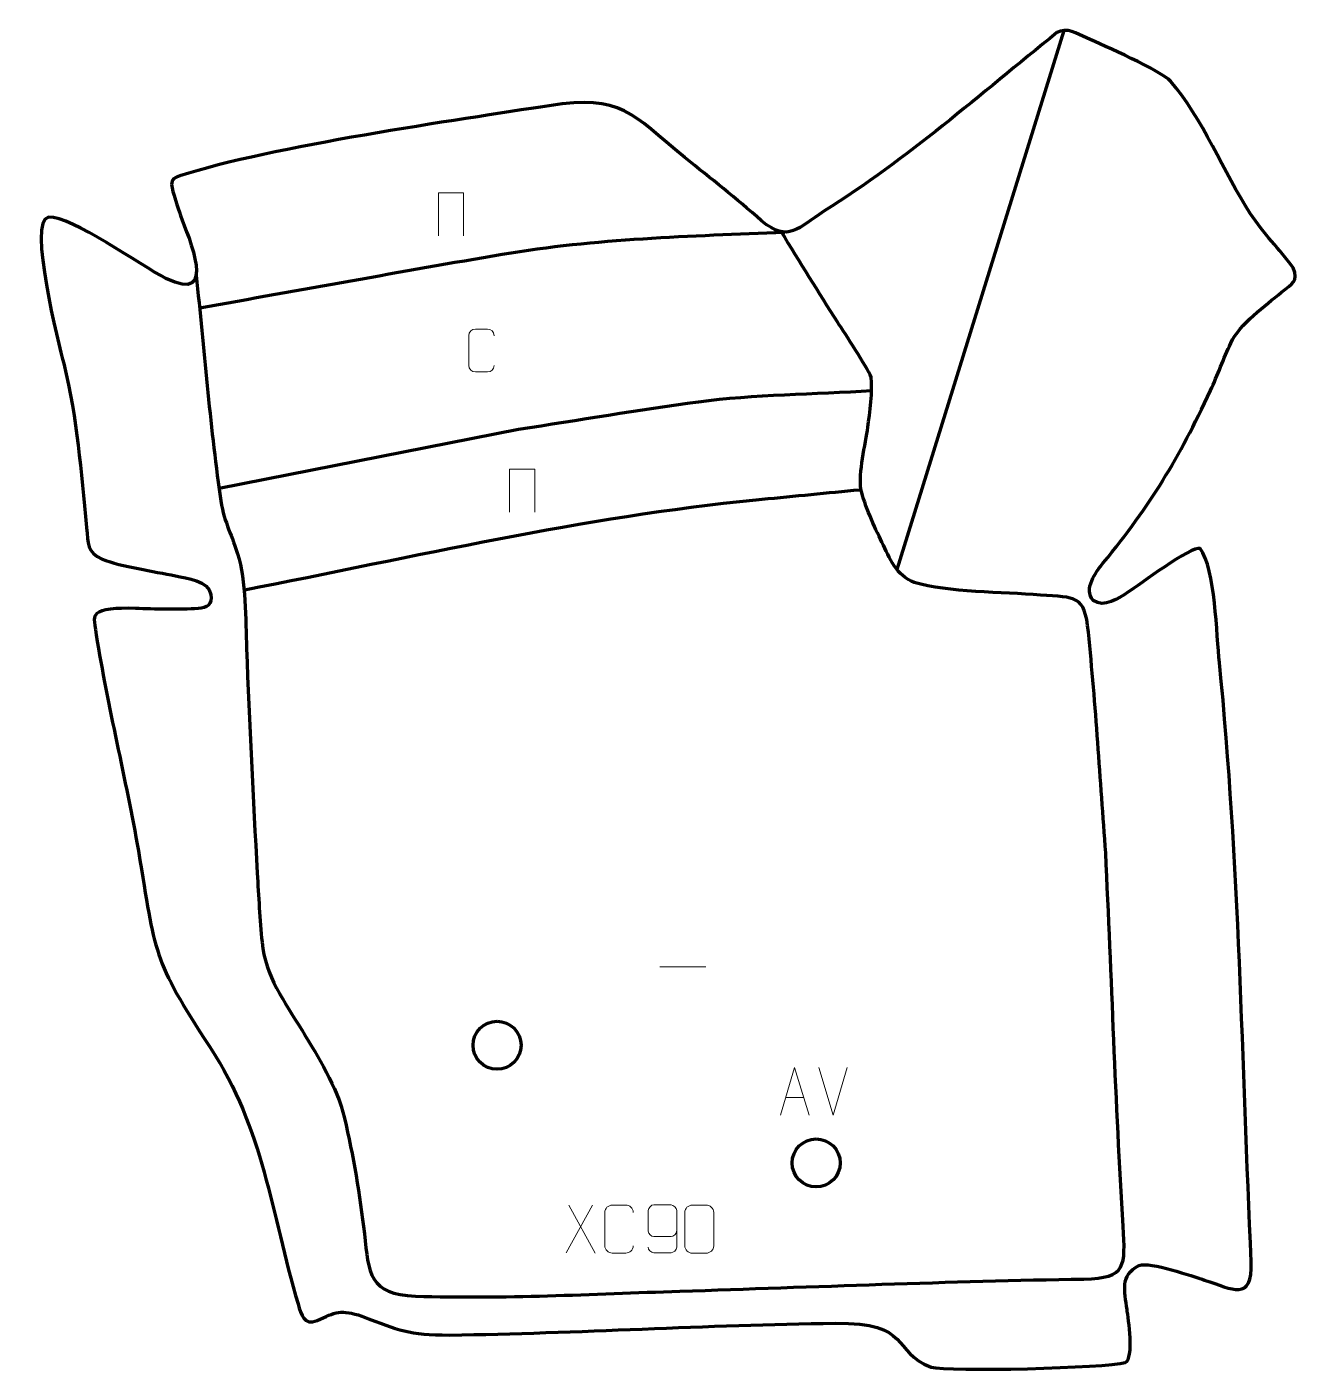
# Model space of a CAD drawing. Header units: millimetres. Extents: x -568 to 94, y 225 to 926.
import ezdxf

# ---------------------------------------------------------------- set-up
doc = ezdxf.new("R2010")
doc.units = ezdxf.units.MM
doc.header["$MEASUREMENT"] = 0
doc.layers.add('layer 2', color=7, linetype='Continuous')
doc.layers.add('layer 3', color=7, linetype='Continuous')

msp = doc.modelspace()

# ---------------------------------------------------------------- linework, layer by layer
at = {"layer": 'layer 2', "color": 142, "lineweight": 200}
for centre in [(-323.5889, 395.623), (-157.4303, 334.372)]:
    msp.add_ellipse(centre, major_axis=(0, 12.5), ratio=1, dxfattribs=at)
at = {"layer": 'layer 2', "color": 142, "lineweight": 158}
msp.add_open_spline([(-115.2701, 643.2869), (-115.2701, 643.2869), (-28.2745, 924.059), (-28.2745, 924.059)], degree=3, dxfattribs=at)
at = {"layer": 'layer 2', "color": 250, "lineweight": 9}
for points, knots in [([(-354.127, 817.1454), (-354.127, 817.1454), (-354.127, 839.4957), (-354.127, 839.4957), (-354.127, 839.4957), (-354.127, 839.4957), (-341.0087, 839.4957), (-341.0087, 839.4957), (-341.0087, 839.4957), (-341.0087, 839.4957), (-341.0087, 817.1454), (-341.0087, 817.1454)], [0, 0, 0, 0, 0.25, 0.25, 0.25, 0.25, 0.5, 0.5, 0.5, 0.5, 1, 1, 1, 1]), ([(-325.0441, 749.6565), (-325.1693, 747.5755), (-326.6715, 746.2503), (-328.5952, 746.2406), (-328.5952, 746.2406), (-330.6838, 746.2409), (-332.7724, 746.2409), (-334.8607, 746.2406), (-334.8607, 746.2406), (-336.5849, 746.1462), (-338.3513, 747.8341), (-338.3413, 749.6409), (-338.3413, 749.6409), (-338.3409, 754.8091), (-338.3409, 759.9768), (-338.3413, 765.1442), (-338.3413, 765.1442), (-338.3375, 767.0593), (-336.773, 768.5992), (-334.8451, 768.5871), (-334.8451, 768.5871), (-332.7621, 768.5871), (-330.6786, 768.5871), (-328.5952, 768.5871), (-328.5952, 768.5871), (-326.8517, 768.6189), (-325.068, 767.283), (-325.0441, 765.0996)], [0, 0, 0, 0, 0.125, 0.125, 0.125, 0.125, 0.25, 0.25, 0.25, 0.25, 0.375, 0.375, 0.375, 0.375, 0.5, 0.5, 0.5, 0.5, 0.625, 0.625, 0.625, 0.625, 0.75, 0.75, 0.75, 0.75, 1, 1, 1, 1]), ([(-317.0853, 673.212), (-317.0853, 673.212), (-317.0853, 695.5623), (-317.0853, 695.5623), (-317.0853, 695.5623), (-317.0853, 695.5623), (-303.967, 695.5623), (-303.967, 695.5623), (-303.967, 695.5623), (-303.967, 695.5623), (-303.967, 673.212), (-303.967, 673.212)], [0, 0, 0, 0, 0.25, 0.25, 0.25, 0.25, 0.5, 0.5, 0.5, 0.5, 1, 1, 1, 1]), ([(-176.0043, 359.1795), (-176.0043, 359.1795), (-168.6333, 384.133), (-168.6333, 384.133), (-168.6333, 384.133), (-168.6333, 384.133), (-161.0634, 359.1795), (-161.0634, 359.1795)], [0, 0, 0, 0, 0.33333333, 0.33333333, 0.33333333, 0.33333333, 1, 1, 1, 1]), ([(-252.6476, 291.2511), (-252.7874, 288.9277), (-254.4646, 287.4481), (-256.6123, 287.4373), (-256.6123, 287.4373), (-258.9442, 287.4377), (-261.2761, 287.4377), (-263.6076, 287.4373), (-263.6076, 287.4373), (-265.5326, 287.3319), (-267.5047, 289.2164), (-267.4935, 291.2337), (-267.4935, 291.2337), (-267.4931, 297.0038), (-267.4931, 302.7735), (-267.4935, 308.5428), (-267.4935, 308.5428), (-267.4893, 310.6809), (-265.7426, 312.4001), (-263.5902, 312.3866), (-263.5902, 312.3866), (-261.2645, 312.3866), (-258.9384, 312.3866), (-256.6123, 312.3866), (-256.6123, 312.3866), (-254.6657, 312.4221), (-252.6743, 310.9306), (-252.6476, 308.493)], [0, 0, 0, 0, 0.125, 0.125, 0.125, 0.125, 0.25, 0.25, 0.25, 0.25, 0.375, 0.375, 0.375, 0.375, 0.5, 0.5, 0.5, 0.5, 0.625, 0.625, 0.625, 0.625, 0.75, 0.75, 0.75, 0.75, 1, 1, 1, 1]), ([(-244.909, 290.5555), (-244.8849, 289.216), (-243.5287, 287.5627), (-241.9568, 287.5971), (-241.9568, 287.5971), (-238.972, 287.5974), (-235.9868, 287.5974), (-233.0014, 287.5971), (-233.0014, 287.5971), (-231.7823, 287.5821), (-230.0541, 289.0197), (-230.0491, 290.5555), (-230.0491, 290.5555), (-230.0494, 296.9159), (-230.0494, 303.2767), (-230.0491, 309.6375), (-230.0491, 309.6375), (-230.0538, 310.8004), (-231.7823, 312.5715), (-233.0014, 312.5959), (-233.0014, 312.5959), (-235.9868, 312.5956), (-238.972, 312.5956), (-241.9568, 312.5959), (-241.9568, 312.5959), (-243.2349, 312.5521), (-244.9046, 310.9376), (-244.909, 309.6375), (-244.909, 309.6375), (-244.909, 306.0541), (-244.909, 302.4711), (-244.909, 298.8883), (-244.909, 298.8883), (-244.8705, 297.4101), (-243.2878, 295.9772), (-241.9568, 295.9793), (-241.9568, 295.9793), (-238.972, 295.979), (-235.9868, 295.979), (-233.0014, 295.9793), (-233.0014, 295.9793), (-231.6719, 295.9743), (-230.0289, 297.4815), (-230.0706, 298.9101)], [0, 0, 0, 0, 0.08333333, 0.08333333, 0.08333333, 0.08333333, 0.16666667, 0.16666667, 0.16666667, 0.16666667, 0.25, 0.25, 0.25, 0.25, 0.33333333, 0.33333333, 0.33333333, 0.33333333, 0.41666667, 0.41666667, 0.41666667, 0.41666667, 0.5, 0.5, 0.5, 0.5, 0.58333333, 0.58333333, 0.58333333, 0.58333333, 0.66666667, 0.66666667, 0.66666667, 0.66666667, 0.75, 0.75, 0.75, 0.75, 0.83333333, 0.83333333, 0.83333333, 0.83333333, 1, 1, 1, 1]), ([(-221.8903, 312.3927), (-219.5242, 312.3927), (-217.1577, 312.3927), (-214.7912, 312.3927), (-214.7912, 312.3927), (-212.8107, 312.4283), (-210.7847, 310.934), (-210.7576, 308.4919), (-210.7576, 308.4919), (-210.758, 302.7345), (-210.758, 296.9767), (-210.7576, 291.2185), (-210.7576, 291.2185), (-210.8997, 288.8909), (-212.6061, 287.4086), (-214.7912, 287.3978), (-214.7912, 287.3978), (-217.1636, 287.3982), (-219.536, 287.3982), (-221.908, 287.3978), (-221.908, 287.3978), (-223.8665, 287.2922), (-225.8729, 289.1801), (-225.8615, 291.2011), (-225.8615, 291.2011), (-225.8611, 296.9817), (-225.8611, 302.762), (-225.8615, 308.5418), (-225.8615, 308.5418), (-225.8572, 310.6838), (-224.0801, 312.4063), (-221.8903, 312.3927)], [0, 0, 0, 0, 0.11111111, 0.11111111, 0.11111111, 0.11111111, 0.22222222, 0.22222222, 0.22222222, 0.22222222, 0.33333333, 0.33333333, 0.33333333, 0.33333333, 0.44444444, 0.44444444, 0.44444444, 0.44444444, 0.55555556, 0.55555556, 0.55555556, 0.55555556, 0.66666667, 0.66666667, 0.66666667, 0.66666667, 0.77777778, 0.77777778, 0.77777778, 0.77777778, 1, 1, 1, 1])]:
    msp.add_open_spline(points, degree=3, knots=knots, dxfattribs=at)
at = {"layer": 'layer 2', "color": 142, "lineweight": 158}
for points, knots in [([(-480.2662, 796.6617), (-476.1459, 758.2895), (-473.1966, 719.8152), (-467.8173, 681.5845), (-467.8173, 681.5845), (-465.8942, 668.0159), (-462.4329, 663.4962), (-458.6545, 651.4454), (-458.6545, 651.4454), (-454.3869, 637.8345), (-454.4913, 616.8551), (-454.0051, 602.311), (-454.0051, 602.311), (-452.5483, 563.31), (-450.5368, 524.1863), (-448.4669, 485.2131), (-448.4669, 485.2131), (-447.8245, 473.1972), (-447.0187, 461.2352), (-445.9478, 449.2491), (-445.9478, 449.2491), (-444.3436, 431.7728), (-434.1337, 418.2672), (-425.3145, 403.7115), (-425.3145, 403.7115), (-416.3633, 388.9378), (-407.1954, 374.6659), (-403.0173, 357.6815), (-403.0173, 357.6815), (-398.5761, 338.6173), (-394.9092, 317.0723), (-392.6827, 297.5022), (-392.6827, 297.5022), (-390.4247, 276.8921), (-390.2018, 265.8645), (-365.9948, 265.0355), (-365.9948, 265.0355), (-320.8783, 263.4898), (-273.6046, 266.1466), (-228.3941, 267.5848), (-228.3941, 267.5848), (-158.2338, 269.8392), (-88.1903, 272.8037), (-17.9892, 273.9228), (-17.9892, 273.9228), (4.2445, 274.2772), (3.627, 280.8318), (2.375, 301.3811), (2.375, 301.3811), (-1.5561, 365.9094), (-3.5337, 431.1184), (-6.6879, 495.7688), (-6.6879, 495.7688), (-9.4786, 533.9687), (-11.8415, 572.7472), (-15.687, 610.8187), (-15.687, 610.8187), (-17.6851, 630.6003), (-22.157, 628.5335), (-40.6896, 630.0406), (-40.6896, 630.0406), (-60.2676, 631.6327), (-88.9611, 631.3725), (-106.3256, 636.5998), (-106.3256, 636.5998), (-115.7688, 640.0861), (-119.0983, 649.2332), (-123.1859, 657.6117), (-123.1859, 657.6117), (-127.1231, 665.6468), (-132.1447, 676.5244), (-134.0935, 685.1943), (-134.0935, 685.1943), (-135.4755, 693.4717), (-131.7577, 708.8185), (-130.5006, 717.5249), (-130.5006, 717.5249), (-129.5329, 724.6707), (-127.8107, 736.5961), (-128.8524, 743.5065), (-128.8524, 743.5065), (-131.0044, 749.0093), (-142.4936, 766.2044), (-146.1877, 771.9785), (-146.1877, 771.9785), (-156.2081, 787.6412), (-165.8889, 803.4641), (-175.6354, 819.2969)], [0, 0, 0, 0, 0.04347826, 0.04347826, 0.04347826, 0.04347826, 0.08695652, 0.08695652, 0.08695652, 0.08695652, 0.13043478, 0.13043478, 0.13043478, 0.13043478, 0.17391304, 0.17391304, 0.17391304, 0.17391304, 0.2173913, 0.2173913, 0.2173913, 0.2173913, 0.26086957, 0.26086957, 0.26086957, 0.26086957, 0.30434783, 0.30434783, 0.30434783, 0.30434783, 0.34782609, 0.34782609, 0.34782609, 0.34782609, 0.39130435, 0.39130435, 0.39130435, 0.39130435, 0.43478261, 0.43478261, 0.43478261, 0.43478261, 0.47826087, 0.47826087, 0.47826087, 0.47826087, 0.52173913, 0.52173913, 0.52173913, 0.52173913, 0.56521739, 0.56521739, 0.56521739, 0.56521739, 0.60869565, 0.60869565, 0.60869565, 0.60869565, 0.65217391, 0.65217391, 0.65217391, 0.65217391, 0.69565217, 0.69565217, 0.69565217, 0.69565217, 0.73913043, 0.73913043, 0.73913043, 0.73913043, 0.7826087, 0.7826087, 0.7826087, 0.7826087, 0.82608696, 0.82608696, 0.82608696, 0.82608696, 0.86956522, 0.86956522, 0.86956522, 0.86956522, 0.91304348, 0.91304348, 0.91304348, 0.91304348, 1, 1, 1, 1]), ([(-478.4223, 779.7038), (-425.9206, 788.8766), (-373.3838, 798.639), (-320.8646, 807.5432), (-320.8646, 807.5432), (-272.3727, 815.7646), (-222.8733, 817.0016), (-173.827, 819.0824)], [0, 0, 0, 0, 0.33333333, 0.33333333, 0.33333333, 0.33333333, 1, 1, 1, 1]), ([(-468.1992, 685.6803), (-468.1992, 685.6803), (-312.3471, 716.4308), (-312.3471, 716.4308), (-312.3471, 716.4308), (-281.2071, 721.1982), (-249.827, 726.5356), (-218.642, 730.7368), (-218.642, 730.7368), (-190.3603, 734.5468), (-157.6601, 734.7092), (-128.5537, 736.5339)], [0, 0, 0, 0, 0.25, 0.25, 0.25, 0.25, 0.5, 0.5, 0.5, 0.5, 1, 1, 1, 1]), ([(-455.8134, 632.6209), (-366.6333, 650.0206), (-279.0829, 670.7823), (-188.7084, 679.6327), (-188.7084, 679.6327), (-171.7195, 681.2965), (-154.7305, 682.9603), (-137.7415, 684.6242), (-137.7415, 684.6242), (-137.7415, 684.6242), (-134.7434, 684.9178), (-134.7434, 684.9178)], [0, 0, 0, 0, 0.25, 0.25, 0.25, 0.25, 0.5, 0.5, 0.5, 0.5, 1, 1, 1, 1])]:
    msp.add_open_spline(points, degree=3, knots=knots, dxfattribs=at)
at = {"layer": 'layer 2', "color": 250, "lineweight": 9}
for points in [[(-238.9071, 436.4718), (-238.9071, 436.4718), (-214.9291, 436.4718), (-214.9291, 436.4718)], [(-148.6448, 359.1722), (-148.6448, 359.1722), (-155.9666, 384.1258), (-155.9666, 384.1258)], [(-141.3229, 384.1258), (-141.3229, 384.1258), (-148.6447, 359.1722), (-148.6447, 359.1722)], [(-173.2817, 368.4289), (-173.2817, 368.4289), (-163.786, 368.4289), (-163.786, 368.4289)], [(-273.9276, 312.3869), (-273.9276, 312.3869), (-287.6682, 287.4911), (-287.6682, 287.4911)], [(-286.2136, 312.3869), (-286.2136, 312.3869), (-272.473, 287.4334), (-272.473, 287.4334)]]:
    msp.add_open_spline(points, degree=3, dxfattribs=at)
at = {"layer": 'layer 3', "color": 242, "lineweight": 158}
msp.add_open_spline([(-493.0058, 843.7983), (-492.921, 846.6446), (-491.3723, 847.4067), (-488.6937, 848.2811), (-488.6937, 848.2811), (-441.2498, 863.7681), (-343.8658, 877.4523), (-296.3721, 884.8854), (-296.3721, 884.8854), (-258.7674, 890.7708), (-253.7558, 880.8704), (-225.8081, 857.8852), (-225.8081, 857.8852), (-212.0405, 846.6975), (-199.123, 836.861), (-185.858, 824.8678), (-185.858, 824.8678), (-171.5596, 813.2296), (-166.8969, 821.3343), (-153.4344, 829.8804), (-153.4344, 829.8804), (-109.6741, 857.487), (-72.2657, 890.5727), (-32.0326, 922.9042), (-32.0326, 922.9042), (-27.0663, 925.8973), (-21.5551, 922.4568), (-16.6347, 920.191), (-16.6347, 920.191), (-7.6261, 916.0509), (21.8338, 903.3681), (27.2968, 897.418), (27.2968, 897.418), (43.2186, 879.0429), (55.2164, 849.6826), (68.5716, 828.7361), (68.5716, 828.7361), (75.6734, 818.0313), (83.7411, 810.2946), (90.8956, 800.4945), (90.8956, 800.4945), (94.0223, 793.2547), (90.3765, 792.3174), (84.9369, 787.7923), (84.9369, 787.7923), (76.3188, 780.6602), (63.2708, 771.3975), (58.4214, 761.1845), (58.4214, 761.1845), (54.7202, 753.3897), (51.58, 744.6214), (47.879, 736.5286), (47.879, 736.5286), (31.0059, 700.5333), (17.2783, 677.711), (-7.9261, 646.8293), (-7.9261, 646.8293), (-11.6253, 642.3108), (-18.5836, 632.9453), (-13.148, 627.3039), (-13.148, 627.3039), (-7.684, 623.0629), (0.0998, 628.4257), (4.9048, 631.4795), (4.9048, 631.4795), (10.3076, 635.1959), (38.043, 655.7905), (42.5382, 654.2916), (42.5382, 654.2916), (50.5489, 643.7138), (50.9423, 609.073), (52.5623, 594.7285), (52.5623, 594.7285), (62.9937, 490.8868), (64.2026, 387.0056), (69.141, 282.8906), (69.141, 282.8906), (69.5935, 261.8487), (59.5046, 268.6333), (44.848, 273.3429), (44.848, 273.3429), (38.4451, 275.4003), (16.5311, 283.0718), (10.6434, 280.969), (10.6434, 280.969), (0.5091, 275.6897), (3.2721, 267.7391), (4.4449, 258.0366), (4.4449, 258.0366), (5.0223, 253.2594), (8.4152, 232.5902), (3.4812, 230.3741), (3.4812, 230.3741), (-6.1399, 227.6994), (-89.0169, 225.4566), (-97.5851, 228.0736), (-97.5851, 228.0736), (-118.5404, 236.1107), (-107.2905, 251.3947), (-147.562, 250.9202), (-147.562, 250.9202), (-214.5258, 249.9935), (-281.4043, 245.7796), (-348.2549, 244.7475), (-348.2549, 244.7475), (-369.9653, 244.8893), (-374.2758, 247.0874), (-393.9807, 254.572), (-393.9807, 254.572), (-404.6835, 258.2227), (-408.018, 256.7512), (-417.2926, 252.2422), (-417.2926, 252.2422), (-424.1981, 249.603), (-425.3782, 255.2834), (-427.2177, 260.9149), (-427.2177, 260.9149), (-441.4364, 308.9515), (-444.7649, 351.3483), (-473.1438, 394.8007), (-473.1438, 394.8007), (-503.3026, 440.9328), (-501.3124, 442.9756), (-510.3359, 496.872), (-510.3359, 496.872), (-516.8836, 534.4588), (-526.3249, 571.858), (-532.2828, 609.3467), (-532.2828, 609.3467), (-533.5648, 617.4133), (-533.8367, 618.6755), (-531.9515, 620.3805), (-531.9515, 620.3805), (-529.2566, 622.818), (-522.4349, 623.4439), (-511.7883, 623.0522), (-511.7883, 623.0522), (-502.2392, 622.7008), (-488.4964, 622.3185), (-479.2524, 623.0556), (-479.2524, 623.0556), (-474.6391, 623.4235), (-471.8062, 624.9758), (-472.6181, 630.2822), (-472.6181, 630.2822), (-473.7245, 637.5136), (-485.0411, 638.8071), (-491.0713, 640.0941), (-491.0713, 640.0941), (-502.2027, 642.4699), (-519.0542, 644.7752), (-529.1887, 648.6926), (-529.1887, 648.6926), (-537.3851, 652.6132), (-536.376, 656.5229), (-537.3182, 665.3016), (-537.3182, 665.3016), (-540.4456, 695.6197), (-541.9078, 720.5328), (-549.2162, 750.5896), (-549.2162, 750.5896), (-551.427, 759.6333), (-568.3767, 825.3928), (-557.1385, 826.8733), (-557.1385, 826.8733), (-545.082, 827.3957), (-509.2209, 801.6328), (-495.9616, 794.967), (-495.9616, 794.967), (-468.307, 781.0645), (-484.3721, 816.2862), (-488.3614, 827.7508), (-488.3614, 827.7508), (-489.6684, 831.5071), (-492.7769, 840.0145), (-493.0058, 843.7983)], degree=3, knots=[0, 0, 0, 0, 0.02222222, 0.02222222, 0.02222222, 0.02222222, 0.04444444, 0.04444444, 0.04444444, 0.04444444, 0.06666667, 0.06666667, 0.06666667, 0.06666667, 0.08888889, 0.08888889, 0.08888889, 0.08888889, 0.11111111, 0.11111111, 0.11111111, 0.11111111, 0.13333333, 0.13333333, 0.13333333, 0.13333333, 0.15555556, 0.15555556, 0.15555556, 0.15555556, 0.17777778, 0.17777778, 0.17777778, 0.17777778, 0.2, 0.2, 0.2, 0.2, 0.22222222, 0.22222222, 0.22222222, 0.22222222, 0.24444444, 0.24444444, 0.24444444, 0.24444444, 0.26666667, 0.26666667, 0.26666667, 0.26666667, 0.28888889, 0.28888889, 0.28888889, 0.28888889, 0.31111111, 0.31111111, 0.31111111, 0.31111111, 0.33333333, 0.33333333, 0.33333333, 0.33333333, 0.35555556, 0.35555556, 0.35555556, 0.35555556, 0.37777778, 0.37777778, 0.37777778, 0.37777778, 0.4, 0.4, 0.4, 0.4, 0.42222222, 0.42222222, 0.42222222, 0.42222222, 0.44444444, 0.44444444, 0.44444444, 0.44444444, 0.46666667, 0.46666667, 0.46666667, 0.46666667, 0.48888889, 0.48888889, 0.48888889, 0.48888889, 0.51111111, 0.51111111, 0.51111111, 0.51111111, 0.53333333, 0.53333333, 0.53333333, 0.53333333, 0.55555556, 0.55555556, 0.55555556, 0.55555556, 0.57777778, 0.57777778, 0.57777778, 0.57777778, 0.6, 0.6, 0.6, 0.6, 0.62222222, 0.62222222, 0.62222222, 0.62222222, 0.64444444, 0.64444444, 0.64444444, 0.64444444, 0.66666667, 0.66666667, 0.66666667, 0.66666667, 0.68888889, 0.68888889, 0.68888889, 0.68888889, 0.71111111, 0.71111111, 0.71111111, 0.71111111, 0.73333333, 0.73333333, 0.73333333, 0.73333333, 0.75555556, 0.75555556, 0.75555556, 0.75555556, 0.77777778, 0.77777778, 0.77777778, 0.77777778, 0.8, 0.8, 0.8, 0.8, 0.82222222, 0.82222222, 0.82222222, 0.82222222, 0.84444444, 0.84444444, 0.84444444, 0.84444444, 0.86666667, 0.86666667, 0.86666667, 0.86666667, 0.88888889, 0.88888889, 0.88888889, 0.88888889, 0.91111111, 0.91111111, 0.91111111, 0.91111111, 0.93333333, 0.93333333, 0.93333333, 0.93333333, 0.95555556, 0.95555556, 0.95555556, 0.95555556, 1, 1, 1, 1], dxfattribs=at)

doc.saveas('drawing.dxf')
